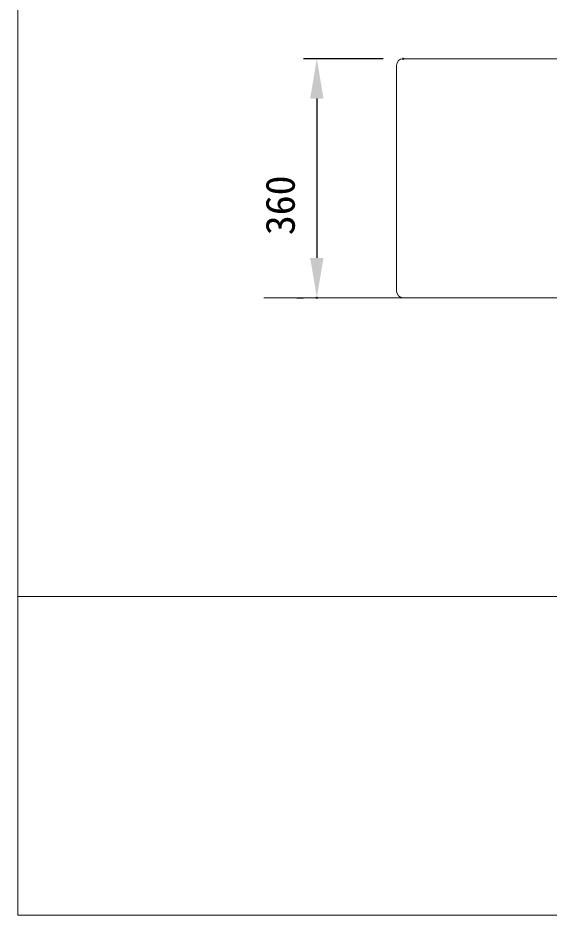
# Model space of a CAD drawing. Units: millimetres, scale not verified. Extents: x -203 to 203, y -143 to 143.
# Drawn here: x -198 to -158, y -138 to -70.4 of the extents above; entities that cross this region are included whole.
import ezdxf
from ezdxf.enums import TextEntityAlignment as Align

# ---------------------------------------------------------------- set-up
doc = ezdxf.new("R2010")
doc.units = ezdxf.units.MM
doc.header["$LTSCALE"] = 0.5
doc.header["$PDMODE"] = 32
doc.header["$PDSIZE"] = 0.1
for name, color, linetype, lineweight in [('0-1_DIMENSION_LINES$02_DIMENSI', 7, 'Continuous', 25), ('0-3_DIMENSION_LINES$03_LINES', 7, 'Continuous', 18), ('0-5_図面_FORMAT$01_WAKU$OUT_LINE', 6, 'Continuous', 18)]:
    doc.layers.add(name, color=color, linetype=linetype, lineweight=lineweight)
doc.layers.add('0-2_DEFPOINTS', color=7, linetype='Continuous')
doc.styles.add('ＭＳ ゴシック', font='')
doc.styles.get('ＭＳ ゴシック').set_extended_font_data('MS Gothic')

# ---------------------------------------------------------------- blocks, each defined once
blk = doc.blocks.new('D1')
at = {"layer": '0-1_DIMENSION_LINES$02_DIMENSI'}
for p, q in [((79, 150), (67, 150)), ((69, 144), (69, 120)), ((66, 114), (67, 114))]:
    blk.add_line(p, q, dxfattribs=at)
for points in [[(70, 144), (68, 144), (69, 150)], [(68, 120), (70, 120), (69, 114)]]:
    blk.add_solid(points, dxfattribs=at)
at = {"layer": '0-2_DEFPOINTS'}
for p in [(82, 150), (69, 114)]:
    blk.add_point(p, dxfattribs=at)
at = {"layer": '0-1_DIMENSION_LINES$02_DIMENSI', "style": 'ＭＳ ゴシック'}
blk.add_text('360', height=4.399, rotation=90, dxfattribs=at).set_placement((67, 123.429), align=Align.BOTTOM_LEFT)

msp = doc.modelspace()

# ---------------------------------------------------------------- linework, layer by layer
at = {"layer": '0-3_DIMENSION_LINES$03_LINES'}
for p, q in [((-147.5, -73.5), (-169, -73.5)), ((-169.5, -74), (-169.5, -91)), ((-179.5, -91.5), (-92, -91.5)), ((-169, -91.5), (-147.5, -91.5))]:
    msp.add_line(p, q, dxfattribs=at)
for centre, start, end in [((-169, -74), 90, 180), ((-169, -91), 180, 270)]:
    msp.add_arc(centre, 0.5, start, end, dxfattribs=at)
at = {"layer": '0-5_図面_FORMAT$01_WAKU$OUT_LINE'}
for p, q in [((-198, 138), (-198, -138)), ((198, -114), (-198, -114)), ((-198, -138), (198, -138))]:
    msp.add_line(p, q, dxfattribs=at)

# ---------------------------------------------------------------- block references
at = {"layer": '0-1_DIMENSION_LINES$02_DIMENSI', "xscale": 0.5, "yscale": 0.5}
msp.add_blockref('D1', (-210, -148.5), dxfattribs=at)

doc.saveas('drawing.dxf')
